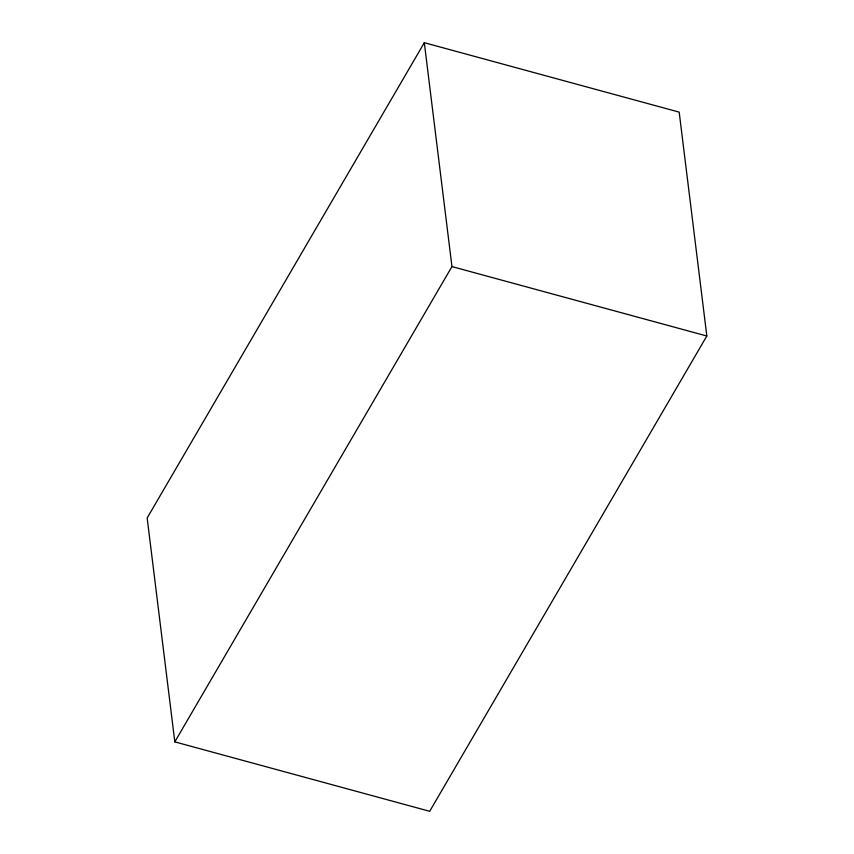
<?xml version="1.0" encoding="UTF-8"?>
<svg xmlns="http://www.w3.org/2000/svg" width="854" height="854" viewBox="0 0 854 854"><rect width="100%" height="100%" fill="white"/><g stroke="black" fill="none" stroke-linecap="round" stroke-linejoin="round"><path stroke-width="1.28" d="M424.31 42.7L147.166 517.994L174.814 741.87L429.69 811.3L706.834 336.006L679.186 112.13L424.31 42.7L451.958 266.587L174.814 741.87M451.958 266.587L706.834 336.006"/></g></svg>
